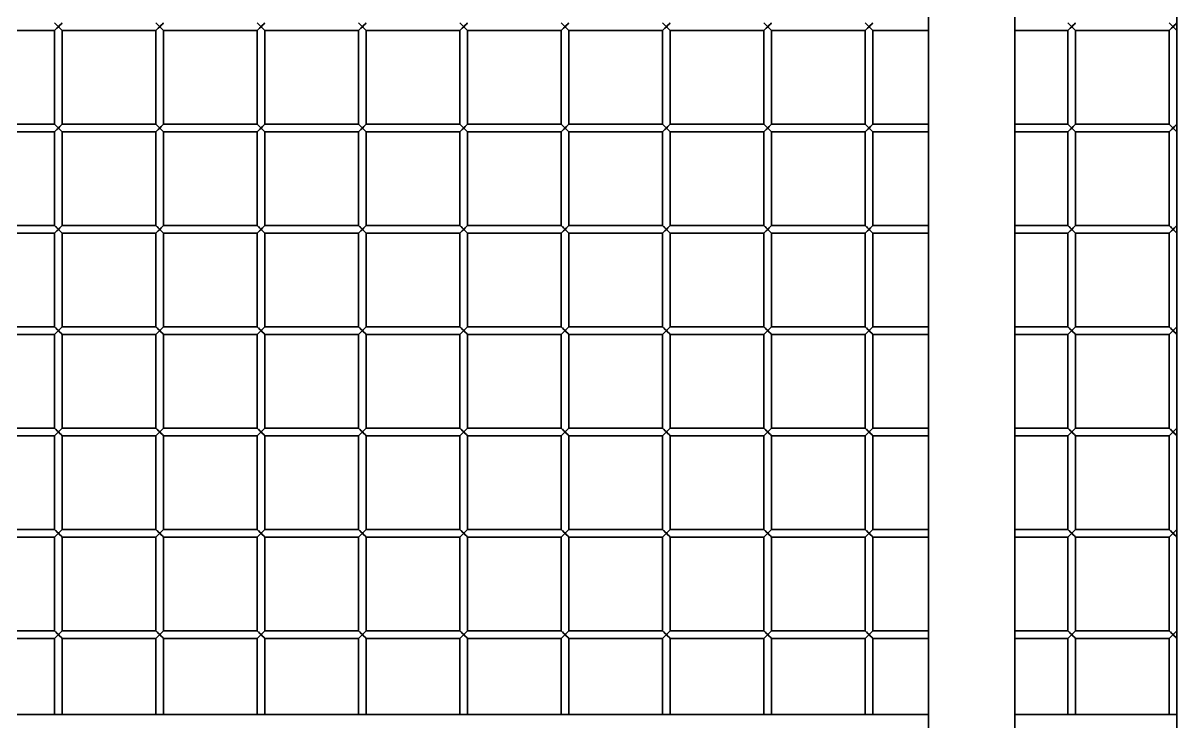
# Model space of a CAD drawing. Header units: millimetres. Extents: x 32496 to 166256, y 3504 to 23939.
# Drawn here: x 95655.3 to 96110.8, y 21445.5 to 21721.4 of the extents above; entities that cross this region are included whole.
import ezdxf

# ---------------------------------------------------------------- set-up
doc = ezdxf.new("R2010")
doc.units = ezdxf.units.MM
doc.layers.get('0').update_dxf_attribs({"lineweight": 35})

# ---------------------------------------------------------------- blocks, each defined once
blk = doc.blocks.new('8-1250')
at = {"linetype": 'Continuous'}
for p, q in [((-3950.13, -32393.79), (-3950.13, -33324.79)), ((-3916.13, -32393.79), (-3916.13, -33324.79)), ((-3852.13, -33311.79), (-3852.13, -32408.79)), ((-4295.13, -33041.79), (-4292.13, -33038.79)), ((-4292.13, -33041.79), (-4295.13, -33038.79)), ((-4255.13, -33041.79), (-4252.13, -33038.79)), ((-4252.13, -33041.79), (-4255.13, -33038.79)), ((-4215.13, -33041.79), (-4212.13, -33038.79)), ((-4212.13, -33041.79), (-4215.13, -33038.79)), ((-4175.13, -33041.79), (-4172.13, -33038.79)), ((-4172.13, -33041.79), (-4175.13, -33038.79)), ((-4135.13, -33041.79), (-4132.13, -33038.79)), ((-4132.13, -33041.79), (-4135.13, -33038.79)), ((-4095.13, -33041.79), (-4092.13, -33038.79)), ((-4092.13, -33041.79), (-4095.13, -33038.79)), ((-4055.13, -33041.79), (-4052.13, -33038.79)), ((-4052.13, -33041.79), (-4055.13, -33038.79)), ((-4015.13, -33041.79), (-4012.13, -33038.79)), ((-4012.13, -33041.79), (-4015.13, -33038.79)), ((-3975.13, -33041.79), (-3972.13, -33038.79)), ((-3972.13, -33041.79), (-3975.13, -33038.79)), ((-3895.13, -33041.79), (-3892.13, -33038.79)), ((-3892.13, -33041.79), (-3895.13, -33038.79)), ((-3855.13, -33041.79), (-3852.13, -33038.79)), ((-3852.13, -33041.79), (-3855.13, -33038.79)), ((-4332.13, -33041.79), (-4295.13, -33041.79)), ((-4295.13, -33041.79), (-4295.13, -33078.79)), ((-4295.01, -33041.67), (-4294.22, -33040.88)), ((-4294.22, -33040.88), (-4293.63, -33040.29)), ((-4292.13, -33041.79), (-4292.13, -33078.79)), ((-4292.13, -33041.79), (-4255.13, -33041.79)), ((-4255.13, -33041.79), (-4255.13, -33078.79)), ((-4255.01, -33041.67), (-4254.22, -33040.88)), ((-4254.22, -33040.88), (-4253.63, -33040.29)), ((-4252.13, -33041.79), (-4252.13, -33078.79)), ((-4252.13, -33041.79), (-4215.13, -33041.79)), ((-4215.13, -33041.79), (-4215.13, -33078.79)), ((-4215.01, -33041.67), (-4214.22, -33040.88)), ((-4214.22, -33040.88), (-4213.63, -33040.29)), ((-4212.13, -33041.79), (-4212.13, -33078.79)), ((-4212.13, -33041.79), (-4175.13, -33041.79)), ((-4175.13, -33041.79), (-4175.13, -33078.79)), ((-4175.01, -33041.67), (-4174.22, -33040.88)), ((-4174.22, -33040.88), (-4173.63, -33040.29)), ((-4172.13, -33041.79), (-4172.13, -33078.79)), ((-4172.13, -33041.79), (-4135.13, -33041.79)), ((-4135.13, -33041.79), (-4135.13, -33078.79)), ((-4135.01, -33041.67), (-4134.22, -33040.88)), ((-4134.22, -33040.88), (-4133.63, -33040.29)), ((-4132.13, -33041.79), (-4132.13, -33078.79)), ((-4132.13, -33041.79), (-4095.13, -33041.79)), ((-4095.13, -33041.79), (-4095.13, -33078.79)), ((-4095.01, -33041.67), (-4094.22, -33040.88)), ((-4094.22, -33040.88), (-4093.63, -33040.29)), ((-4092.13, -33041.79), (-4092.13, -33078.79)), ((-4092.13, -33041.79), (-4055.13, -33041.79)), ((-4055.13, -33041.79), (-4055.13, -33078.79)), ((-4055.01, -33041.67), (-4054.22, -33040.88)), ((-4054.22, -33040.88), (-4053.63, -33040.29)), ((-4052.13, -33041.79), (-4052.13, -33078.79)), ((-4052.13, -33041.79), (-4015.13, -33041.79)), ((-4015.13, -33041.79), (-4015.13, -33078.79)), ((-4015.01, -33041.67), (-4014.22, -33040.88)), ((-4014.22, -33040.88), (-4013.63, -33040.29)), ((-4012.13, -33041.79), (-4012.13, -33078.79)), ((-4012.13, -33041.79), (-3975.13, -33041.79)), ((-3975.13, -33041.79), (-3975.13, -33078.79)), ((-3975.01, -33041.67), (-3974.22, -33040.88)), ((-3974.22, -33040.88), (-3973.63, -33040.29)), ((-3972.13, -33041.79), (-3972.13, -33078.79)), ((-3972.13, -33041.79), (-3950.13, -33041.79)), ((-3916.13, -33041.79), (-3895.13, -33041.79)), ((-3895.13, -33041.79), (-3895.13, -33078.79)), ((-3895.01, -33041.67), (-3894.22, -33040.88)), ((-3894.22, -33040.88), (-3893.63, -33040.29)), ((-3892.13, -33041.79), (-3892.13, -33078.79)), ((-3892.13, -33041.79), (-3855.13, -33041.79)), ((-3855.13, -33041.79), (-3855.13, -33078.79)), ((-3855.01, -33041.67), (-3854.22, -33040.88)), ((-3854.22, -33040.88), (-3853.63, -33040.29)), ((-4332.13, -33078.79), (-4295.13, -33078.79)), ((-4295.13, -33081.79), (-4292.13, -33078.79)), ((-4292.13, -33081.79), (-4295.13, -33078.79)), ((-4294.22, -33080.88), (-4293.63, -33080.29)), ((-4292.13, -33078.79), (-4255.13, -33078.79)), ((-4255.13, -33081.79), (-4252.13, -33078.79)), ((-4252.13, -33081.79), (-4255.13, -33078.79)), ((-4254.22, -33080.88), (-4253.63, -33080.29)), ((-4252.13, -33078.79), (-4215.13, -33078.79)), ((-4215.13, -33081.79), (-4212.13, -33078.79)), ((-4212.13, -33081.79), (-4215.13, -33078.79)), ((-4214.22, -33080.88), (-4213.63, -33080.29)), ((-4212.13, -33078.79), (-4175.13, -33078.79)), ((-4175.13, -33081.79), (-4172.13, -33078.79)), ((-4172.13, -33081.79), (-4175.13, -33078.79)), ((-4174.22, -33080.88), (-4173.63, -33080.29)), ((-4172.13, -33078.79), (-4135.13, -33078.79)), ((-4135.13, -33081.79), (-4132.13, -33078.79)), ((-4132.13, -33081.79), (-4135.13, -33078.79)), ((-4134.22, -33080.88), (-4133.63, -33080.29)), ((-4132.13, -33078.79), (-4095.13, -33078.79)), ((-4095.13, -33081.79), (-4092.13, -33078.79)), ((-4092.13, -33081.79), (-4095.13, -33078.79)), ((-4094.22, -33080.88), (-4093.63, -33080.29)), ((-4092.13, -33078.79), (-4055.13, -33078.79)), ((-4055.13, -33081.79), (-4052.13, -33078.79)), ((-4052.13, -33081.79), (-4055.13, -33078.79)), ((-4054.22, -33080.88), (-4053.63, -33080.29)), ((-4052.13, -33078.79), (-4015.13, -33078.79)), ((-4015.13, -33081.79), (-4012.13, -33078.79)), ((-4012.13, -33081.79), (-4015.13, -33078.79)), ((-4014.22, -33080.88), (-4013.63, -33080.29)), ((-4012.13, -33078.79), (-3975.13, -33078.79)), ((-3975.13, -33081.79), (-3972.13, -33078.79)), ((-3972.13, -33081.79), (-3975.13, -33078.79)), ((-3974.22, -33080.88), (-3973.63, -33080.29)), ((-3972.13, -33078.79), (-3950.13, -33078.79)), ((-3916.13, -33078.79), (-3895.13, -33078.79)), ((-3895.13, -33081.79), (-3892.13, -33078.79)), ((-3892.13, -33081.79), (-3895.13, -33078.79)), ((-3894.22, -33080.88), (-3893.63, -33080.29)), ((-3892.13, -33078.79), (-3855.13, -33078.79)), ((-3855.13, -33081.79), (-3852.13, -33078.79)), ((-3852.13, -33081.79), (-3855.13, -33078.79)), ((-3854.22, -33080.88), (-3853.63, -33080.29)), ((-4332.13, -33081.79), (-4295.13, -33081.79)), ((-4295.13, -33081.79), (-4295.13, -33118.79)), ((-4295.01, -33081.67), (-4294.22, -33080.88)), ((-4292.13, -33081.79), (-4292.13, -33118.79)), ((-4292.13, -33081.79), (-4255.13, -33081.79)), ((-4255.13, -33081.79), (-4255.13, -33118.79)), ((-4255.01, -33081.67), (-4254.22, -33080.88)), ((-4252.13, -33081.79), (-4252.13, -33118.79)), ((-4252.13, -33081.79), (-4215.13, -33081.79)), ((-4215.13, -33081.79), (-4215.13, -33118.79)), ((-4215.01, -33081.67), (-4214.22, -33080.88)), ((-4212.13, -33081.79), (-4212.13, -33118.79)), ((-4212.13, -33081.79), (-4175.13, -33081.79)), ((-4175.13, -33081.79), (-4175.13, -33118.79)), ((-4175.01, -33081.67), (-4174.22, -33080.88)), ((-4172.13, -33081.79), (-4172.13, -33118.79)), ((-4172.13, -33081.79), (-4135.13, -33081.79)), ((-4135.13, -33081.79), (-4135.13, -33118.79)), ((-4135.01, -33081.67), (-4134.22, -33080.88)), ((-4132.13, -33081.79), (-4132.13, -33118.79)), ((-4132.13, -33081.79), (-4095.13, -33081.79)), ((-4095.13, -33081.79), (-4095.13, -33118.79)), ((-4095.01, -33081.67), (-4094.22, -33080.88)), ((-4092.13, -33081.79), (-4092.13, -33118.79)), ((-4092.13, -33081.79), (-4055.13, -33081.79)), ((-4055.13, -33081.79), (-4055.13, -33118.79)), ((-4055.01, -33081.67), (-4054.22, -33080.88)), ((-4052.13, -33081.79), (-4052.13, -33118.79)), ((-4052.13, -33081.79), (-4015.13, -33081.79)), ((-4015.13, -33081.79), (-4015.13, -33118.79)), ((-4015.01, -33081.67), (-4014.22, -33080.88)), ((-4012.13, -33081.79), (-4012.13, -33118.79)), ((-4012.13, -33081.79), (-3975.13, -33081.79)), ((-3975.13, -33081.79), (-3975.13, -33118.79)), ((-3975.01, -33081.67), (-3974.22, -33080.88)), ((-3972.13, -33081.79), (-3972.13, -33118.79)), ((-3972.13, -33081.79), (-3950.13, -33081.79)), ((-3916.13, -33081.79), (-3895.13, -33081.79)), ((-3895.13, -33081.79), (-3895.13, -33118.79)), ((-3895.01, -33081.67), (-3894.22, -33080.88)), ((-3892.13, -33081.79), (-3892.13, -33118.79)), ((-3892.13, -33081.79), (-3855.13, -33081.79)), ((-3855.13, -33081.79), (-3855.13, -33118.79)), ((-3855.01, -33081.67), (-3854.22, -33080.88)), ((-4332.13, -33118.79), (-4295.13, -33118.79)), ((-4295.13, -33121.79), (-4292.13, -33118.79)), ((-4292.13, -33121.79), (-4295.13, -33118.79)), ((-4295.01, -33121.67), (-4294.22, -33120.88)), ((-4294.22, -33120.88), (-4293.63, -33120.29)), ((-4292.13, -33118.79), (-4255.13, -33118.79)), ((-4255.13, -33121.79), (-4252.13, -33118.79)), ((-4252.13, -33121.79), (-4255.13, -33118.79)), ((-4255.01, -33121.67), (-4254.22, -33120.88)), ((-4254.22, -33120.88), (-4253.63, -33120.29)), ((-4252.13, -33118.79), (-4215.13, -33118.79)), ((-4215.13, -33121.79), (-4212.13, -33118.79)), ((-4212.13, -33121.79), (-4215.13, -33118.79)), ((-4215.01, -33121.67), (-4214.22, -33120.88)), ((-4214.22, -33120.88), (-4213.63, -33120.29)), ((-4212.13, -33118.79), (-4175.13, -33118.79)), ((-4175.13, -33121.79), (-4172.13, -33118.79)), ((-4172.13, -33121.79), (-4175.13, -33118.79)), ((-4175.01, -33121.67), (-4174.22, -33120.88)), ((-4174.22, -33120.88), (-4173.63, -33120.29)), ((-4172.13, -33118.79), (-4135.13, -33118.79)), ((-4135.13, -33121.79), (-4132.13, -33118.79)), ((-4132.13, -33121.79), (-4135.13, -33118.79)), ((-4135.01, -33121.67), (-4134.22, -33120.88)), ((-4134.22, -33120.88), (-4133.63, -33120.29)), ((-4132.13, -33118.79), (-4095.13, -33118.79)), ((-4095.13, -33121.79), (-4092.13, -33118.79)), ((-4092.13, -33121.79), (-4095.13, -33118.79)), ((-4095.01, -33121.67), (-4094.22, -33120.88)), ((-4094.22, -33120.88), (-4093.63, -33120.29)), ((-4092.13, -33118.79), (-4055.13, -33118.79)), ((-4055.13, -33121.79), (-4052.13, -33118.79)), ((-4052.13, -33121.79), (-4055.13, -33118.79)), ((-4055.01, -33121.67), (-4054.22, -33120.88)), ((-4054.22, -33120.88), (-4053.63, -33120.29)), ((-4052.13, -33118.79), (-4015.13, -33118.79)), ((-4015.13, -33121.79), (-4012.13, -33118.79)), ((-4012.13, -33121.79), (-4015.13, -33118.79)), ((-4015.01, -33121.67), (-4014.22, -33120.88)), ((-4014.22, -33120.88), (-4013.63, -33120.29)), ((-4012.13, -33118.79), (-3975.13, -33118.79)), ((-3975.13, -33121.79), (-3972.13, -33118.79)), ((-3972.13, -33121.79), (-3975.13, -33118.79)), ((-3975.01, -33121.67), (-3974.22, -33120.88)), ((-3974.22, -33120.88), (-3973.63, -33120.29)), ((-3972.13, -33118.79), (-3950.13, -33118.79)), ((-3916.13, -33118.79), (-3895.13, -33118.79)), ((-3895.13, -33121.79), (-3892.13, -33118.79)), ((-3892.13, -33121.79), (-3895.13, -33118.79)), ((-3895.01, -33121.67), (-3894.22, -33120.88)), ((-3894.22, -33120.88), (-3893.63, -33120.29)), ((-3892.13, -33118.79), (-3855.13, -33118.79)), ((-3855.13, -33121.79), (-3852.13, -33118.79)), ((-3852.13, -33121.79), (-3855.13, -33118.79)), ((-3855.01, -33121.67), (-3854.22, -33120.88)), ((-3854.22, -33120.88), (-3853.63, -33120.29)), ((-4332.13, -33121.79), (-4295.13, -33121.79)), ((-4295.13, -33121.79), (-4295.13, -33158.79)), ((-4292.13, -33121.79), (-4292.13, -33158.79)), ((-4292.13, -33121.79), (-4255.13, -33121.79)), ((-4255.13, -33121.79), (-4255.13, -33158.79)), ((-4252.13, -33121.79), (-4252.13, -33158.79)), ((-4252.13, -33121.79), (-4215.13, -33121.79)), ((-4215.13, -33121.79), (-4215.13, -33158.79)), ((-4212.13, -33121.79), (-4212.13, -33158.79)), ((-4212.13, -33121.79), (-4175.13, -33121.79)), ((-4175.13, -33121.79), (-4175.13, -33158.79)), ((-4172.13, -33121.79), (-4172.13, -33158.79)), ((-4172.13, -33121.79), (-4135.13, -33121.79)), ((-4135.13, -33121.79), (-4135.13, -33158.79)), ((-4132.13, -33121.79), (-4132.13, -33158.79)), ((-4132.13, -33121.79), (-4095.13, -33121.79)), ((-4095.13, -33121.79), (-4095.13, -33158.79)), ((-4092.13, -33121.79), (-4092.13, -33158.79)), ((-4092.13, -33121.79), (-4055.13, -33121.79)), ((-4055.13, -33121.79), (-4055.13, -33158.79)), ((-4052.13, -33121.79), (-4052.13, -33158.79)), ((-4052.13, -33121.79), (-4015.13, -33121.79)), ((-4015.13, -33121.79), (-4015.13, -33158.79)), ((-4012.13, -33121.79), (-4012.13, -33158.79)), ((-4012.13, -33121.79), (-3975.13, -33121.79)), ((-3975.13, -33121.79), (-3975.13, -33158.79)), ((-3972.13, -33121.79), (-3972.13, -33158.79)), ((-3972.13, -33121.79), (-3950.13, -33121.79)), ((-3916.13, -33121.79), (-3895.13, -33121.79)), ((-3895.13, -33121.79), (-3895.13, -33158.79)), ((-3892.13, -33121.79), (-3892.13, -33158.79)), ((-3892.13, -33121.79), (-3855.13, -33121.79)), ((-3855.13, -33121.79), (-3855.13, -33158.79)), ((-4332.13, -33158.79), (-4295.13, -33158.79)), ((-4332.13, -33161.79), (-4295.13, -33161.79)), ((-4295.13, -33161.79), (-4292.13, -33158.79)), ((-4292.13, -33161.79), (-4295.13, -33158.79)), ((-4295.13, -33161.79), (-4295.13, -33198.79)), ((-4295.01, -33161.67), (-4294.22, -33160.88)), ((-4294.22, -33160.88), (-4293.63, -33160.29)), ((-4292.13, -33158.79), (-4255.13, -33158.79)), ((-4292.13, -33161.79), (-4292.13, -33198.79)), ((-4292.13, -33161.79), (-4255.13, -33161.79)), ((-4255.13, -33161.79), (-4252.13, -33158.79)), ((-4252.13, -33161.79), (-4255.13, -33158.79)), ((-4255.13, -33161.79), (-4255.13, -33198.79)), ((-4255.01, -33161.67), (-4254.22, -33160.88)), ((-4254.22, -33160.88), (-4253.63, -33160.29)), ((-4252.13, -33158.79), (-4215.13, -33158.79)), ((-4252.13, -33161.79), (-4252.13, -33198.79)), ((-4252.13, -33161.79), (-4215.13, -33161.79)), ((-4215.13, -33161.79), (-4212.13, -33158.79)), ((-4212.13, -33161.79), (-4215.13, -33158.79)), ((-4215.13, -33161.79), (-4215.13, -33198.79)), ((-4215.01, -33161.67), (-4214.22, -33160.88)), ((-4214.22, -33160.88), (-4213.63, -33160.29)), ((-4212.13, -33158.79), (-4175.13, -33158.79)), ((-4212.13, -33161.79), (-4212.13, -33198.79)), ((-4212.13, -33161.79), (-4175.13, -33161.79)), ((-4175.13, -33161.79), (-4172.13, -33158.79)), ((-4172.13, -33161.79), (-4175.13, -33158.79)), ((-4175.13, -33161.79), (-4175.13, -33198.79)), ((-4175.01, -33161.67), (-4174.22, -33160.88)), ((-4174.22, -33160.88), (-4173.63, -33160.29)), ((-4172.13, -33158.79), (-4135.13, -33158.79)), ((-4172.13, -33161.79), (-4172.13, -33198.79)), ((-4172.13, -33161.79), (-4135.13, -33161.79)), ((-4135.13, -33161.79), (-4132.13, -33158.79)), ((-4132.13, -33161.79), (-4135.13, -33158.79)), ((-4135.13, -33161.79), (-4135.13, -33198.79)), ((-4135.01, -33161.67), (-4134.22, -33160.88)), ((-4134.22, -33160.88), (-4133.63, -33160.29)), ((-4132.13, -33158.79), (-4095.13, -33158.79)), ((-4132.13, -33161.79), (-4132.13, -33198.79)), ((-4132.13, -33161.79), (-4095.13, -33161.79)), ((-4095.13, -33161.79), (-4092.13, -33158.79)), ((-4092.13, -33161.79), (-4095.13, -33158.79)), ((-4095.13, -33161.79), (-4095.13, -33198.79)), ((-4095.01, -33161.67), (-4094.22, -33160.88)), ((-4094.22, -33160.88), (-4093.63, -33160.29)), ((-4092.13, -33158.79), (-4055.13, -33158.79)), ((-4092.13, -33161.79), (-4092.13, -33198.79)), ((-4092.13, -33161.79), (-4055.13, -33161.79)), ((-4055.13, -33161.79), (-4052.13, -33158.79)), ((-4052.13, -33161.79), (-4055.13, -33158.79)), ((-4055.13, -33161.79), (-4055.13, -33198.79)), ((-4055.01, -33161.67), (-4054.22, -33160.88)), ((-4054.22, -33160.88), (-4053.63, -33160.29)), ((-4052.13, -33158.79), (-4015.13, -33158.79)), ((-4052.13, -33161.79), (-4052.13, -33198.79)), ((-4052.13, -33161.79), (-4015.13, -33161.79)), ((-4015.13, -33161.79), (-4012.13, -33158.79)), ((-4012.13, -33161.79), (-4015.13, -33158.79)), ((-4015.13, -33161.79), (-4015.13, -33198.79)), ((-4015.01, -33161.67), (-4014.22, -33160.88)), ((-4014.22, -33160.88), (-4013.63, -33160.29)), ((-4012.13, -33158.79), (-3975.13, -33158.79)), ((-4012.13, -33161.79), (-4012.13, -33198.79)), ((-4012.13, -33161.79), (-3975.13, -33161.79)), ((-3975.13, -33161.79), (-3972.13, -33158.79)), ((-3972.13, -33161.79), (-3975.13, -33158.79)), ((-3975.13, -33161.79), (-3975.13, -33198.79)), ((-3975.01, -33161.67), (-3974.22, -33160.88)), ((-3974.22, -33160.88), (-3973.63, -33160.29)), ((-3972.13, -33158.79), (-3950.13, -33158.79)), ((-3972.13, -33161.79), (-3972.13, -33198.79)), ((-3972.13, -33161.79), (-3950.13, -33161.79)), ((-3916.13, -33158.79), (-3895.13, -33158.79)), ((-3916.13, -33161.79), (-3895.13, -33161.79)), ((-3895.13, -33161.79), (-3892.13, -33158.79)), ((-3892.13, -33161.79), (-3895.13, -33158.79)), ((-3895.13, -33161.79), (-3895.13, -33198.79)), ((-3895.01, -33161.67), (-3894.22, -33160.88)), ((-3894.22, -33160.88), (-3893.63, -33160.29)), ((-3892.13, -33158.79), (-3855.13, -33158.79)), ((-3892.13, -33161.79), (-3892.13, -33198.79)), ((-3892.13, -33161.79), (-3855.13, -33161.79)), ((-3855.13, -33161.79), (-3852.13, -33158.79)), ((-3852.13, -33161.79), (-3855.13, -33158.79)), ((-3855.13, -33161.79), (-3855.13, -33198.79)), ((-3855.01, -33161.67), (-3854.22, -33160.88)), ((-3854.22, -33160.88), (-3853.63, -33160.29)), ((-4332.13, -33198.79), (-4295.13, -33198.79)), ((-4295.13, -33201.79), (-4292.13, -33198.79)), ((-4292.13, -33201.79), (-4295.13, -33198.79)), ((-4292.13, -33198.79), (-4255.13, -33198.79)), ((-4255.13, -33201.79), (-4252.13, -33198.79)), ((-4252.13, -33201.79), (-4255.13, -33198.79)), ((-4252.13, -33198.79), (-4215.13, -33198.79)), ((-4215.13, -33201.79), (-4212.13, -33198.79)), ((-4212.13, -33201.79), (-4215.13, -33198.79)), ((-4212.13, -33198.79), (-4175.13, -33198.79)), ((-4175.13, -33201.79), (-4172.13, -33198.79)), ((-4172.13, -33201.79), (-4175.13, -33198.79)), ((-4172.13, -33198.79), (-4135.13, -33198.79)), ((-4135.13, -33201.79), (-4132.13, -33198.79)), ((-4132.13, -33201.79), (-4135.13, -33198.79)), ((-4132.13, -33198.79), (-4095.13, -33198.79)), ((-4095.13, -33201.79), (-4092.13, -33198.79)), ((-4092.13, -33201.79), (-4095.13, -33198.79)), ((-4092.13, -33198.79), (-4055.13, -33198.79)), ((-4055.13, -33201.79), (-4052.13, -33198.79)), ((-4052.13, -33201.79), (-4055.13, -33198.79)), ((-4052.13, -33198.79), (-4015.13, -33198.79)), ((-4015.13, -33201.79), (-4012.13, -33198.79)), ((-4012.13, -33201.79), (-4015.13, -33198.79)), ((-4012.13, -33198.79), (-3975.13, -33198.79)), ((-3975.13, -33201.79), (-3972.13, -33198.79)), ((-3972.13, -33201.79), (-3975.13, -33198.79)), ((-3972.13, -33198.79), (-3950.13, -33198.79)), ((-3916.13, -33198.79), (-3895.13, -33198.79)), ((-3895.13, -33201.79), (-3892.13, -33198.79)), ((-3892.13, -33201.79), (-3895.13, -33198.79)), ((-3892.13, -33198.79), (-3855.13, -33198.79)), ((-3855.13, -33201.79), (-3852.13, -33198.79)), ((-3852.13, -33201.79), (-3855.13, -33198.79)), ((-4332.13, -33201.79), (-4295.13, -33201.79)), ((-4295.13, -33201.79), (-4295.13, -33238.79)), ((-4295.01, -33201.67), (-4294.22, -33200.88)), ((-4294.22, -33200.88), (-4293.63, -33200.29)), ((-4292.13, -33201.79), (-4292.13, -33238.79)), ((-4292.13, -33201.79), (-4255.13, -33201.79)), ((-4255.13, -33201.79), (-4255.13, -33238.79)), ((-4255.01, -33201.67), (-4254.22, -33200.88)), ((-4254.22, -33200.88), (-4253.63, -33200.29)), ((-4252.13, -33201.79), (-4252.13, -33238.79)), ((-4252.13, -33201.79), (-4215.13, -33201.79)), ((-4215.13, -33201.79), (-4215.13, -33238.79)), ((-4215.01, -33201.67), (-4214.22, -33200.88)), ((-4214.22, -33200.88), (-4213.63, -33200.29)), ((-4212.13, -33201.79), (-4212.13, -33238.79)), ((-4212.13, -33201.79), (-4175.13, -33201.79)), ((-4175.13, -33201.79), (-4175.13, -33238.79)), ((-4175.01, -33201.67), (-4174.22, -33200.88)), ((-4174.22, -33200.88), (-4173.63, -33200.29)), ((-4172.13, -33201.79), (-4172.13, -33238.79)), ((-4172.13, -33201.79), (-4135.13, -33201.79)), ((-4135.13, -33201.79), (-4135.13, -33238.79)), ((-4135.01, -33201.67), (-4134.22, -33200.88)), ((-4134.22, -33200.88), (-4133.63, -33200.29)), ((-4132.13, -33201.79), (-4132.13, -33238.79)), ((-4132.13, -33201.79), (-4095.13, -33201.79)), ((-4095.13, -33201.79), (-4095.13, -33238.79)), ((-4095.01, -33201.67), (-4094.22, -33200.88)), ((-4094.22, -33200.88), (-4093.63, -33200.29)), ((-4092.13, -33201.79), (-4092.13, -33238.79)), ((-4092.13, -33201.79), (-4055.13, -33201.79)), ((-4055.13, -33201.79), (-4055.13, -33238.79)), ((-4055.01, -33201.67), (-4054.22, -33200.88)), ((-4054.22, -33200.88), (-4053.63, -33200.29)), ((-4052.13, -33201.79), (-4052.13, -33238.79)), ((-4052.13, -33201.79), (-4015.13, -33201.79)), ((-4015.13, -33201.79), (-4015.13, -33238.79)), ((-4015.01, -33201.67), (-4014.22, -33200.88)), ((-4014.22, -33200.88), (-4013.63, -33200.29)), ((-4012.13, -33201.79), (-4012.13, -33238.79)), ((-4012.13, -33201.79), (-3975.13, -33201.79)), ((-3975.13, -33201.79), (-3975.13, -33238.79)), ((-3975.01, -33201.67), (-3974.22, -33200.88)), ((-3974.22, -33200.88), (-3973.63, -33200.29)), ((-3972.13, -33201.79), (-3972.13, -33238.79)), ((-3972.13, -33201.79), (-3950.13, -33201.79)), ((-3916.13, -33201.79), (-3895.13, -33201.79)), ((-3895.13, -33201.79), (-3895.13, -33238.79)), ((-3895.01, -33201.67), (-3894.22, -33200.88)), ((-3894.22, -33200.88), (-3893.63, -33200.29)), ((-3892.13, -33201.79), (-3892.13, -33238.79)), ((-3892.13, -33201.79), (-3855.13, -33201.79)), ((-3855.13, -33201.79), (-3855.13, -33238.79)), ((-3855.01, -33201.67), (-3854.22, -33200.88)), ((-3854.22, -33200.88), (-3853.63, -33200.29)), ((-4332.13, -33238.79), (-4295.13, -33238.79)), ((-4295.13, -33241.79), (-4292.13, -33238.79)), ((-4292.13, -33241.79), (-4295.13, -33238.79)), ((-4292.13, -33238.79), (-4255.13, -33238.79)), ((-4255.13, -33241.79), (-4252.13, -33238.79)), ((-4252.13, -33241.79), (-4255.13, -33238.79)), ((-4252.13, -33238.79), (-4215.13, -33238.79)), ((-4215.13, -33241.79), (-4212.13, -33238.79)), ((-4212.13, -33241.79), (-4215.13, -33238.79)), ((-4212.13, -33238.79), (-4175.13, -33238.79)), ((-4175.13, -33241.79), (-4172.13, -33238.79)), ((-4172.13, -33241.79), (-4175.13, -33238.79)), ((-4172.13, -33238.79), (-4135.13, -33238.79)), ((-4135.13, -33241.79), (-4132.13, -33238.79)), ((-4132.13, -33241.79), (-4135.13, -33238.79)), ((-4132.13, -33238.79), (-4095.13, -33238.79)), ((-4095.13, -33241.79), (-4092.13, -33238.79)), ((-4092.13, -33241.79), (-4095.13, -33238.79)), ((-4092.13, -33238.79), (-4055.13, -33238.79)), ((-4055.13, -33241.79), (-4052.13, -33238.79)), ((-4052.13, -33241.79), (-4055.13, -33238.79)), ((-4052.13, -33238.79), (-4015.13, -33238.79)), ((-4015.13, -33241.79), (-4012.13, -33238.79)), ((-4012.13, -33241.79), (-4015.13, -33238.79)), ((-4012.13, -33238.79), (-3975.13, -33238.79)), ((-3975.13, -33241.79), (-3972.13, -33238.79)), ((-3972.13, -33241.79), (-3975.13, -33238.79)), ((-3972.13, -33238.79), (-3950.13, -33238.79)), ((-3916.13, -33238.79), (-3895.13, -33238.79)), ((-3895.13, -33241.79), (-3892.13, -33238.79)), ((-3892.13, -33241.79), (-3895.13, -33238.79)), ((-3892.13, -33238.79), (-3855.13, -33238.79)), ((-3855.13, -33241.79), (-3852.13, -33238.79)), ((-3852.13, -33241.79), (-3855.13, -33238.79)), ((-4332.13, -33241.79), (-4295.13, -33241.79)), ((-4295.13, -33241.79), (-4295.13, -33278.79)), ((-4295.01, -33241.67), (-4294.22, -33240.88)), ((-4294.22, -33240.88), (-4293.63, -33240.29)), ((-4292.13, -33241.79), (-4292.13, -33278.79)), ((-4292.13, -33241.79), (-4255.13, -33241.79)), ((-4255.13, -33241.79), (-4255.13, -33278.79)), ((-4255.01, -33241.67), (-4254.22, -33240.88)), ((-4254.22, -33240.88), (-4253.63, -33240.29)), ((-4252.13, -33241.79), (-4252.13, -33278.79)), ((-4252.13, -33241.79), (-4215.13, -33241.79)), ((-4215.13, -33241.79), (-4215.13, -33278.79)), ((-4215.01, -33241.67), (-4214.22, -33240.88)), ((-4214.22, -33240.88), (-4213.63, -33240.29)), ((-4212.13, -33241.79), (-4212.13, -33278.79)), ((-4212.13, -33241.79), (-4175.13, -33241.79)), ((-4175.13, -33241.79), (-4175.13, -33278.79)), ((-4175.01, -33241.67), (-4174.22, -33240.88)), ((-4174.22, -33240.88), (-4173.63, -33240.29)), ((-4172.13, -33241.79), (-4172.13, -33278.79)), ((-4172.13, -33241.79), (-4135.13, -33241.79)), ((-4135.13, -33241.79), (-4135.13, -33278.79)), ((-4135.01, -33241.67), (-4134.22, -33240.88)), ((-4134.22, -33240.88), (-4133.63, -33240.29)), ((-4132.13, -33241.79), (-4132.13, -33278.79)), ((-4132.13, -33241.79), (-4095.13, -33241.79)), ((-4095.13, -33241.79), (-4095.13, -33278.79)), ((-4095.01, -33241.67), (-4094.22, -33240.88)), ((-4094.22, -33240.88), (-4093.63, -33240.29)), ((-4092.13, -33241.79), (-4092.13, -33278.79)), ((-4092.13, -33241.79), (-4055.13, -33241.79)), ((-4055.13, -33241.79), (-4055.13, -33278.79)), ((-4055.01, -33241.67), (-4054.22, -33240.88)), ((-4054.22, -33240.88), (-4053.63, -33240.29)), ((-4052.13, -33241.79), (-4052.13, -33278.79)), ((-4052.13, -33241.79), (-4015.13, -33241.79)), ((-4015.13, -33241.79), (-4015.13, -33278.79)), ((-4015.01, -33241.67), (-4014.22, -33240.88)), ((-4014.22, -33240.88), (-4013.63, -33240.29)), ((-4012.13, -33241.79), (-4012.13, -33278.79)), ((-4012.13, -33241.79), (-3975.13, -33241.79)), ((-3975.13, -33241.79), (-3975.13, -33278.79)), ((-3975.01, -33241.67), (-3974.22, -33240.88)), ((-3974.22, -33240.88), (-3973.63, -33240.29)), ((-3972.13, -33241.79), (-3972.13, -33278.79)), ((-3972.13, -33241.79), (-3950.13, -33241.79)), ((-3916.13, -33241.79), (-3895.13, -33241.79)), ((-3895.13, -33241.79), (-3895.13, -33278.79)), ((-3895.01, -33241.67), (-3894.22, -33240.88)), ((-3894.22, -33240.88), (-3893.63, -33240.29)), ((-3892.13, -33241.79), (-3892.13, -33278.79)), ((-3892.13, -33241.79), (-3855.13, -33241.79)), ((-3855.13, -33241.79), (-3855.13, -33278.79)), ((-3855.01, -33241.67), (-3854.22, -33240.88)), ((-3854.22, -33240.88), (-3853.63, -33240.29)), ((-4332.13, -33278.79), (-4295.13, -33278.79)), ((-4295.13, -33281.79), (-4292.13, -33278.79)), ((-4292.13, -33281.79), (-4295.13, -33278.79)), ((-4294.22, -33280.88), (-4293.63, -33280.29)), ((-4292.13, -33278.79), (-4255.13, -33278.79)), ((-4255.13, -33281.79), (-4252.13, -33278.79)), ((-4252.13, -33281.79), (-4255.13, -33278.79)), ((-4254.22, -33280.88), (-4253.63, -33280.29)), ((-4252.13, -33278.79), (-4215.13, -33278.79)), ((-4215.13, -33281.79), (-4212.13, -33278.79)), ((-4212.13, -33281.79), (-4215.13, -33278.79)), ((-4214.22, -33280.88), (-4213.63, -33280.29)), ((-4212.13, -33278.79), (-4175.13, -33278.79)), ((-4175.13, -33281.79), (-4172.13, -33278.79)), ((-4172.13, -33281.79), (-4175.13, -33278.79)), ((-4174.22, -33280.88), (-4173.63, -33280.29)), ((-4172.13, -33278.79), (-4135.13, -33278.79)), ((-4135.13, -33281.79), (-4132.13, -33278.79)), ((-4132.13, -33281.79), (-4135.13, -33278.79)), ((-4134.22, -33280.88), (-4133.63, -33280.29)), ((-4132.13, -33278.79), (-4095.13, -33278.79)), ((-4095.13, -33281.79), (-4092.13, -33278.79)), ((-4092.13, -33281.79), (-4095.13, -33278.79)), ((-4094.22, -33280.88), (-4093.63, -33280.29)), ((-4092.13, -33278.79), (-4055.13, -33278.79)), ((-4055.13, -33281.79), (-4052.13, -33278.79)), ((-4052.13, -33281.79), (-4055.13, -33278.79)), ((-4054.22, -33280.88), (-4053.63, -33280.29)), ((-4052.13, -33278.79), (-4015.13, -33278.79)), ((-4015.13, -33281.79), (-4012.13, -33278.79)), ((-4012.13, -33281.79), (-4015.13, -33278.79)), ((-4014.22, -33280.88), (-4013.63, -33280.29)), ((-4012.13, -33278.79), (-3975.13, -33278.79)), ((-3975.13, -33281.79), (-3972.13, -33278.79)), ((-3972.13, -33281.79), (-3975.13, -33278.79)), ((-3974.22, -33280.88), (-3973.63, -33280.29)), ((-3972.13, -33278.79), (-3950.13, -33278.79)), ((-3916.13, -33278.79), (-3895.13, -33278.79)), ((-3895.13, -33281.79), (-3892.13, -33278.79)), ((-3892.13, -33281.79), (-3895.13, -33278.79)), ((-3894.22, -33280.88), (-3893.63, -33280.29)), ((-3892.13, -33278.79), (-3855.13, -33278.79)), ((-3855.13, -33281.79), (-3852.13, -33278.79)), ((-3852.13, -33281.79), (-3855.13, -33278.79)), ((-3854.22, -33280.88), (-3853.63, -33280.29)), ((-4332.13, -33281.79), (-4295.13, -33281.79)), ((-4295.13, -33281.79), (-4295.13, -33311.79)), ((-4295.01, -33281.67), (-4294.22, -33280.88)), ((-4292.13, -33281.79), (-4292.13, -33311.79)), ((-4292.13, -33281.79), (-4255.13, -33281.79)), ((-4255.13, -33281.79), (-4255.13, -33311.79)), ((-4255.01, -33281.67), (-4254.22, -33280.88)), ((-4252.13, -33281.79), (-4252.13, -33311.79)), ((-4252.13, -33281.79), (-4215.13, -33281.79)), ((-4215.13, -33281.79), (-4215.13, -33311.79)), ((-4215.01, -33281.67), (-4214.22, -33280.88)), ((-4212.13, -33281.79), (-4212.13, -33311.79)), ((-4212.13, -33281.79), (-4175.13, -33281.79)), ((-4175.13, -33281.79), (-4175.13, -33311.79)), ((-4175.01, -33281.67), (-4174.22, -33280.88)), ((-4172.13, -33281.79), (-4172.13, -33311.79)), ((-4172.13, -33281.79), (-4135.13, -33281.79)), ((-4135.13, -33281.79), (-4135.13, -33311.79)), ((-4135.01, -33281.67), (-4134.22, -33280.88)), ((-4132.13, -33281.79), (-4132.13, -33311.79)), ((-4132.13, -33281.79), (-4095.13, -33281.79)), ((-4095.13, -33281.79), (-4095.13, -33311.79)), ((-4095.01, -33281.67), (-4094.22, -33280.88)), ((-4092.13, -33281.79), (-4092.13, -33311.79)), ((-4092.13, -33281.79), (-4055.13, -33281.79)), ((-4055.13, -33281.79), (-4055.13, -33311.79)), ((-4055.01, -33281.67), (-4054.22, -33280.88)), ((-4052.13, -33281.79), (-4052.13, -33311.79)), ((-4052.13, -33281.79), (-4015.13, -33281.79)), ((-4015.13, -33281.79), (-4015.13, -33311.79)), ((-4015.01, -33281.67), (-4014.22, -33280.88)), ((-4012.13, -33281.79), (-4012.13, -33311.79)), ((-4012.13, -33281.79), (-3975.13, -33281.79)), ((-3975.13, -33281.79), (-3975.13, -33311.79)), ((-3975.01, -33281.67), (-3974.22, -33280.88)), ((-3972.13, -33281.79), (-3972.13, -33311.79)), ((-3972.13, -33281.79), (-3950.13, -33281.79)), ((-3916.13, -33281.79), (-3895.13, -33281.79)), ((-3895.13, -33281.79), (-3895.13, -33311.79)), ((-3895.01, -33281.67), (-3894.22, -33280.88)), ((-3892.13, -33281.79), (-3892.13, -33311.79)), ((-3892.13, -33281.79), (-3855.13, -33281.79)), ((-3855.13, -33281.79), (-3855.13, -33311.79)), ((-3855.01, -33281.67), (-3854.22, -33280.88)), ((-4576.13, -33311.79), (-3950.13, -33311.79)), ((-3916.13, -33311.79), (-3852.13, -33311.79)), ((-3852.13, -33511.79), (-3852.13, -33311.79))]:
    blk.add_line(p, q, dxfattribs=at)
for points in [[(-4293.63, -33040.29), (-4294.21, -33039.7), (-4294.69, -33039.23)], [(-4292.24, -33038.9), (-4292.56, -33039.22), (-4293.05, -33039.71), (-4293.63, -33040.29)], [(-4253.63, -33040.29), (-4254.21, -33039.7), (-4254.69, -33039.23)], [(-4252.24, -33038.9), (-4252.56, -33039.22), (-4253.05, -33039.71), (-4253.63, -33040.29)], [(-4213.63, -33040.29), (-4214.21, -33039.7), (-4214.69, -33039.23)], [(-4212.24, -33038.9), (-4212.56, -33039.22), (-4213.05, -33039.71), (-4213.63, -33040.29)], [(-4173.63, -33040.29), (-4174.21, -33039.7), (-4174.69, -33039.23)], [(-4172.24, -33038.9), (-4172.56, -33039.22), (-4173.05, -33039.71), (-4173.63, -33040.29)], [(-4133.63, -33040.29), (-4134.21, -33039.7), (-4134.69, -33039.23)], [(-4132.24, -33038.9), (-4132.56, -33039.22), (-4133.05, -33039.71), (-4133.63, -33040.29)], [(-4093.63, -33040.29), (-4094.21, -33039.7), (-4094.69, -33039.23)], [(-4092.24, -33038.9), (-4092.56, -33039.22), (-4093.05, -33039.71), (-4093.63, -33040.29)], [(-4053.63, -33040.29), (-4054.21, -33039.7), (-4054.69, -33039.23)], [(-4052.24, -33038.9), (-4052.56, -33039.22), (-4053.05, -33039.71), (-4053.63, -33040.29)], [(-4013.63, -33040.29), (-4014.21, -33039.7), (-4014.69, -33039.23)], [(-4012.24, -33038.9), (-4012.56, -33039.22), (-4013.05, -33039.71), (-4013.63, -33040.29)], [(-3973.63, -33040.29), (-3974.21, -33039.7), (-3974.69, -33039.23)], [(-3972.24, -33038.9), (-3972.56, -33039.22), (-3973.05, -33039.71), (-3973.63, -33040.29)], [(-3893.63, -33040.29), (-3894.21, -33039.7), (-3894.69, -33039.23)], [(-3892.24, -33038.9), (-3892.56, -33039.22), (-3893.05, -33039.71), (-3893.63, -33040.29)], [(-3853.63, -33040.29), (-3854.21, -33039.7), (-3854.69, -33039.23)], [(-3852.24, -33038.9), (-3852.56, -33039.22), (-3853.05, -33039.71), (-3853.63, -33040.29)], [(-4293.63, -33040.29), (-4293.04, -33040.88), (-4292.57, -33041.35), (-4292.13, -33041.79)], [(-4253.63, -33040.29), (-4253.04, -33040.88), (-4252.57, -33041.35), (-4252.13, -33041.79)], [(-4213.63, -33040.29), (-4213.04, -33040.88), (-4212.57, -33041.35), (-4212.13, -33041.79)], [(-4173.63, -33040.29), (-4173.04, -33040.88), (-4172.57, -33041.35), (-4172.13, -33041.79)], [(-4133.63, -33040.29), (-4133.04, -33040.88), (-4132.57, -33041.35), (-4132.13, -33041.79)], [(-4093.63, -33040.29), (-4093.04, -33040.88), (-4092.57, -33041.35), (-4092.13, -33041.79)], [(-4053.63, -33040.29), (-4053.04, -33040.88), (-4052.57, -33041.35), (-4052.13, -33041.79)], [(-4013.63, -33040.29), (-4013.04, -33040.88), (-4012.57, -33041.35), (-4012.13, -33041.79)], [(-3973.63, -33040.29), (-3973.04, -33040.88), (-3972.57, -33041.35), (-3972.13, -33041.79)], [(-3893.63, -33040.29), (-3893.04, -33040.88), (-3892.57, -33041.35), (-3892.13, -33041.79)], [(-3853.63, -33040.29), (-3853.04, -33040.88), (-3852.57, -33041.35), (-3852.13, -33041.79)], [(-4293.63, -33080.29), (-4294.21, -33079.7), (-4294.69, -33079.23)], [(-4292.24, -33078.9), (-4292.56, -33079.22), (-4293.05, -33079.71), (-4293.63, -33080.29)], [(-4293.63, -33080.29), (-4293.04, -33080.88), (-4292.57, -33081.35), (-4292.13, -33081.79)], [(-4253.63, -33080.29), (-4254.21, -33079.7), (-4254.69, -33079.23)], [(-4252.24, -33078.9), (-4252.56, -33079.22), (-4253.05, -33079.71), (-4253.63, -33080.29)], [(-4253.63, -33080.29), (-4253.04, -33080.88), (-4252.57, -33081.35), (-4252.13, -33081.79)], [(-4213.63, -33080.29), (-4214.21, -33079.7), (-4214.69, -33079.23)], [(-4212.24, -33078.9), (-4212.56, -33079.22), (-4213.05, -33079.71), (-4213.63, -33080.29)], [(-4213.63, -33080.29), (-4213.04, -33080.88), (-4212.57, -33081.35), (-4212.13, -33081.79)], [(-4173.63, -33080.29), (-4174.21, -33079.7), (-4174.69, -33079.23)], [(-4172.24, -33078.9), (-4172.56, -33079.22), (-4173.05, -33079.71), (-4173.63, -33080.29)], [(-4173.63, -33080.29), (-4173.04, -33080.88), (-4172.57, -33081.35), (-4172.13, -33081.79)], [(-4133.63, -33080.29), (-4134.21, -33079.7), (-4134.69, -33079.23)], [(-4132.24, -33078.9), (-4132.56, -33079.22), (-4133.05, -33079.71), (-4133.63, -33080.29)], [(-4133.63, -33080.29), (-4133.04, -33080.88), (-4132.57, -33081.35), (-4132.13, -33081.79)], [(-4093.63, -33080.29), (-4094.21, -33079.7), (-4094.69, -33079.23)], [(-4092.24, -33078.9), (-4092.56, -33079.22), (-4093.05, -33079.71), (-4093.63, -33080.29)], [(-4093.63, -33080.29), (-4093.04, -33080.88), (-4092.57, -33081.35), (-4092.13, -33081.79)], [(-4053.63, -33080.29), (-4054.21, -33079.7), (-4054.69, -33079.23)], [(-4052.24, -33078.9), (-4052.56, -33079.22), (-4053.05, -33079.71), (-4053.63, -33080.29)], [(-4053.63, -33080.29), (-4053.04, -33080.88), (-4052.57, -33081.35), (-4052.13, -33081.79)], [(-4013.63, -33080.29), (-4014.21, -33079.7), (-4014.69, -33079.23)], [(-4012.24, -33078.9), (-4012.56, -33079.22), (-4013.05, -33079.71), (-4013.63, -33080.29)], [(-4013.63, -33080.29), (-4013.04, -33080.88), (-4012.57, -33081.35), (-4012.13, -33081.79)], [(-3973.63, -33080.29), (-3974.21, -33079.7), (-3974.69, -33079.23)], [(-3972.24, -33078.9), (-3972.56, -33079.22), (-3973.05, -33079.71), (-3973.63, -33080.29)], [(-3973.63, -33080.29), (-3973.04, -33080.88), (-3972.57, -33081.35), (-3972.13, -33081.79)], [(-3893.63, -33080.29), (-3894.21, -33079.7), (-3894.69, -33079.23)], [(-3892.24, -33078.9), (-3892.56, -33079.22), (-3893.05, -33079.71), (-3893.63, -33080.29)], [(-3893.63, -33080.29), (-3893.04, -33080.88), (-3892.57, -33081.35), (-3892.13, -33081.79)], [(-3853.63, -33080.29), (-3854.21, -33079.7), (-3854.69, -33079.23)], [(-3852.24, -33078.9), (-3852.56, -33079.22), (-3853.05, -33079.71), (-3853.63, -33080.29)], [(-3853.63, -33080.29), (-3853.04, -33080.88), (-3852.57, -33081.35), (-3852.13, -33081.79)], [(-4293.63, -33120.29), (-4294.21, -33119.7), (-4294.69, -33119.23)], [(-4292.24, -33118.9), (-4292.56, -33119.22), (-4293.05, -33119.71), (-4293.63, -33120.29)], [(-4293.63, -33120.29), (-4293.04, -33120.88), (-4292.57, -33121.35), (-4292.13, -33121.79)], [(-4253.63, -33120.29), (-4254.21, -33119.7), (-4254.69, -33119.23)], [(-4252.24, -33118.9), (-4252.56, -33119.22), (-4253.05, -33119.71), (-4253.63, -33120.29)], [(-4253.63, -33120.29), (-4253.04, -33120.88), (-4252.57, -33121.35), (-4252.13, -33121.79)], [(-4213.63, -33120.29), (-4214.21, -33119.7), (-4214.69, -33119.23)], [(-4212.24, -33118.9), (-4212.56, -33119.22), (-4213.05, -33119.71), (-4213.63, -33120.29)], [(-4213.63, -33120.29), (-4213.04, -33120.88), (-4212.57, -33121.35), (-4212.13, -33121.79)], [(-4173.63, -33120.29), (-4174.21, -33119.7), (-4174.69, -33119.23)], [(-4172.24, -33118.9), (-4172.56, -33119.22), (-4173.05, -33119.71), (-4173.63, -33120.29)], [(-4173.63, -33120.29), (-4173.04, -33120.88), (-4172.57, -33121.35), (-4172.13, -33121.79)], [(-4133.63, -33120.29), (-4134.21, -33119.7), (-4134.69, -33119.23)], [(-4132.24, -33118.9), (-4132.56, -33119.22), (-4133.05, -33119.71), (-4133.63, -33120.29)], [(-4133.63, -33120.29), (-4133.04, -33120.88), (-4132.57, -33121.35), (-4132.13, -33121.79)], [(-4093.63, -33120.29), (-4094.21, -33119.7), (-4094.69, -33119.23)], [(-4092.24, -33118.9), (-4092.56, -33119.22), (-4093.05, -33119.71), (-4093.63, -33120.29)], [(-4093.63, -33120.29), (-4093.04, -33120.88), (-4092.57, -33121.35), (-4092.13, -33121.79)], [(-4053.63, -33120.29), (-4054.21, -33119.7), (-4054.69, -33119.23)], [(-4052.24, -33118.9), (-4052.56, -33119.22), (-4053.05, -33119.71), (-4053.63, -33120.29)], [(-4053.63, -33120.29), (-4053.04, -33120.88), (-4052.57, -33121.35), (-4052.13, -33121.79)], [(-4013.63, -33120.29), (-4014.21, -33119.7), (-4014.69, -33119.23)], [(-4012.24, -33118.9), (-4012.56, -33119.22), (-4013.05, -33119.71), (-4013.63, -33120.29)], [(-4013.63, -33120.29), (-4013.04, -33120.88), (-4012.57, -33121.35), (-4012.13, -33121.79)], [(-3973.63, -33120.29), (-3974.21, -33119.7), (-3974.69, -33119.23)], [(-3972.24, -33118.9), (-3972.56, -33119.22), (-3973.05, -33119.71), (-3973.63, -33120.29)], [(-3973.63, -33120.29), (-3973.04, -33120.88), (-3972.57, -33121.35), (-3972.13, -33121.79)], [(-3893.63, -33120.29), (-3894.21, -33119.7), (-3894.69, -33119.23)], [(-3892.24, -33118.9), (-3892.56, -33119.22), (-3893.05, -33119.71), (-3893.63, -33120.29)], [(-3893.63, -33120.29), (-3893.04, -33120.88), (-3892.57, -33121.35), (-3892.13, -33121.79)], [(-3853.63, -33120.29), (-3854.21, -33119.7), (-3854.69, -33119.23)], [(-3852.24, -33118.9), (-3852.56, -33119.22), (-3853.05, -33119.71), (-3853.63, -33120.29)], [(-3853.63, -33120.29), (-3853.04, -33120.88), (-3852.57, -33121.35), (-3852.13, -33121.79)], [(-4293.63, -33160.29), (-4294.21, -33159.7), (-4294.69, -33159.23)], [(-4292.24, -33158.9), (-4292.56, -33159.22), (-4293.05, -33159.71), (-4293.63, -33160.29)], [(-4293.63, -33160.29), (-4293.04, -33160.88), (-4292.57, -33161.35), (-4292.13, -33161.79)], [(-4253.63, -33160.29), (-4254.21, -33159.7), (-4254.69, -33159.23)], [(-4252.24, -33158.9), (-4252.56, -33159.22), (-4253.05, -33159.71), (-4253.63, -33160.29)], [(-4253.63, -33160.29), (-4253.04, -33160.88), (-4252.57, -33161.35), (-4252.13, -33161.79)], [(-4213.63, -33160.29), (-4214.21, -33159.7), (-4214.69, -33159.23)], [(-4212.24, -33158.9), (-4212.56, -33159.22), (-4213.05, -33159.71), (-4213.63, -33160.29)], [(-4213.63, -33160.29), (-4213.04, -33160.88), (-4212.57, -33161.35), (-4212.13, -33161.79)], [(-4173.63, -33160.29), (-4174.21, -33159.7), (-4174.69, -33159.23)], [(-4172.24, -33158.9), (-4172.56, -33159.22), (-4173.05, -33159.71), (-4173.63, -33160.29)], [(-4173.63, -33160.29), (-4173.04, -33160.88), (-4172.57, -33161.35), (-4172.13, -33161.79)], [(-4133.63, -33160.29), (-4134.21, -33159.7), (-4134.69, -33159.23)], [(-4132.24, -33158.9), (-4132.56, -33159.22), (-4133.05, -33159.71), (-4133.63, -33160.29)], [(-4133.63, -33160.29), (-4133.04, -33160.88), (-4132.57, -33161.35), (-4132.13, -33161.79)], [(-4093.63, -33160.29), (-4094.21, -33159.7), (-4094.69, -33159.23)], [(-4092.24, -33158.9), (-4092.56, -33159.22), (-4093.05, -33159.71), (-4093.63, -33160.29)], [(-4093.63, -33160.29), (-4093.04, -33160.88), (-4092.57, -33161.35), (-4092.13, -33161.79)], [(-4053.63, -33160.29), (-4054.21, -33159.7), (-4054.69, -33159.23)], [(-4052.24, -33158.9), (-4052.56, -33159.22), (-4053.05, -33159.71), (-4053.63, -33160.29)], [(-4053.63, -33160.29), (-4053.04, -33160.88), (-4052.57, -33161.35), (-4052.13, -33161.79)], [(-4013.63, -33160.29), (-4014.21, -33159.7), (-4014.69, -33159.23)], [(-4012.24, -33158.9), (-4012.56, -33159.22), (-4013.05, -33159.71), (-4013.63, -33160.29)], [(-4013.63, -33160.29), (-4013.04, -33160.88), (-4012.57, -33161.35), (-4012.13, -33161.79)], [(-3973.63, -33160.29), (-3974.21, -33159.7), (-3974.69, -33159.23)], [(-3972.24, -33158.9), (-3972.56, -33159.22), (-3973.05, -33159.71), (-3973.63, -33160.29)], [(-3973.63, -33160.29), (-3973.04, -33160.88), (-3972.57, -33161.35), (-3972.13, -33161.79)], [(-3893.63, -33160.29), (-3894.21, -33159.7), (-3894.69, -33159.23)], [(-3892.24, -33158.9), (-3892.56, -33159.22), (-3893.05, -33159.71), (-3893.63, -33160.29)], [(-3893.63, -33160.29), (-3893.04, -33160.88), (-3892.57, -33161.35), (-3892.13, -33161.79)], [(-3853.63, -33160.29), (-3854.21, -33159.7), (-3854.69, -33159.23)], [(-3852.24, -33158.9), (-3852.56, -33159.22), (-3853.05, -33159.71), (-3853.63, -33160.29)], [(-3853.63, -33160.29), (-3853.04, -33160.88), (-3852.57, -33161.35), (-3852.13, -33161.79)], [(-4293.63, -33200.29), (-4294.21, -33199.7), (-4294.69, -33199.23)], [(-4292.24, -33198.9), (-4292.56, -33199.22), (-4293.05, -33199.71), (-4293.63, -33200.29)], [(-4293.63, -33200.29), (-4293.04, -33200.88), (-4292.57, -33201.35), (-4292.13, -33201.79)], [(-4253.63, -33200.29), (-4254.21, -33199.7), (-4254.69, -33199.23)], [(-4252.24, -33198.9), (-4252.56, -33199.22), (-4253.05, -33199.71), (-4253.63, -33200.29)], [(-4253.63, -33200.29), (-4253.04, -33200.88), (-4252.57, -33201.35), (-4252.13, -33201.79)], [(-4213.63, -33200.29), (-4214.21, -33199.7), (-4214.69, -33199.23)], [(-4212.24, -33198.9), (-4212.56, -33199.22), (-4213.05, -33199.71), (-4213.63, -33200.29)], [(-4213.63, -33200.29), (-4213.04, -33200.88), (-4212.57, -33201.35), (-4212.13, -33201.79)], [(-4173.63, -33200.29), (-4174.21, -33199.7), (-4174.69, -33199.23)], [(-4172.24, -33198.9), (-4172.56, -33199.22), (-4173.05, -33199.71), (-4173.63, -33200.29)], [(-4173.63, -33200.29), (-4173.04, -33200.88), (-4172.57, -33201.35), (-4172.13, -33201.79)], [(-4133.63, -33200.29), (-4134.21, -33199.7), (-4134.69, -33199.23)], [(-4132.24, -33198.9), (-4132.56, -33199.22), (-4133.05, -33199.71), (-4133.63, -33200.29)], [(-4133.63, -33200.29), (-4133.04, -33200.88), (-4132.57, -33201.35), (-4132.13, -33201.79)], [(-4093.63, -33200.29), (-4094.21, -33199.7), (-4094.69, -33199.23)], [(-4092.24, -33198.9), (-4092.56, -33199.22), (-4093.05, -33199.71), (-4093.63, -33200.29)], [(-4093.63, -33200.29), (-4093.04, -33200.88), (-4092.57, -33201.35), (-4092.13, -33201.79)], [(-4053.63, -33200.29), (-4054.21, -33199.7), (-4054.69, -33199.23)], [(-4052.24, -33198.9), (-4052.56, -33199.22), (-4053.05, -33199.71), (-4053.63, -33200.29)], [(-4053.63, -33200.29), (-4053.04, -33200.88), (-4052.57, -33201.35), (-4052.13, -33201.79)], [(-4013.63, -33200.29), (-4014.21, -33199.7), (-4014.69, -33199.23)], [(-4012.24, -33198.9), (-4012.56, -33199.22), (-4013.05, -33199.71), (-4013.63, -33200.29)], [(-4013.63, -33200.29), (-4013.04, -33200.88), (-4012.57, -33201.35), (-4012.13, -33201.79)], [(-3973.63, -33200.29), (-3974.21, -33199.7), (-3974.69, -33199.23)], [(-3972.24, -33198.9), (-3972.56, -33199.22), (-3973.05, -33199.71), (-3973.63, -33200.29)], [(-3973.63, -33200.29), (-3973.04, -33200.88), (-3972.57, -33201.35), (-3972.13, -33201.79)], [(-3893.63, -33200.29), (-3894.21, -33199.7), (-3894.69, -33199.23)], [(-3892.24, -33198.9), (-3892.56, -33199.22), (-3893.05, -33199.71), (-3893.63, -33200.29)], [(-3893.63, -33200.29), (-3893.04, -33200.88), (-3892.57, -33201.35), (-3892.13, -33201.79)], [(-3853.63, -33200.29), (-3854.21, -33199.7), (-3854.69, -33199.23)], [(-3852.24, -33198.9), (-3852.56, -33199.22), (-3853.05, -33199.71), (-3853.63, -33200.29)], [(-3853.63, -33200.29), (-3853.04, -33200.88), (-3852.57, -33201.35), (-3852.13, -33201.79)], [(-4293.63, -33240.29), (-4294.21, -33239.7), (-4294.69, -33239.23)], [(-4292.24, -33238.9), (-4292.56, -33239.22), (-4293.05, -33239.71), (-4293.63, -33240.29)], [(-4253.63, -33240.29), (-4254.21, -33239.7), (-4254.69, -33239.23)], [(-4252.24, -33238.9), (-4252.56, -33239.22), (-4253.05, -33239.71), (-4253.63, -33240.29)], [(-4213.63, -33240.29), (-4214.21, -33239.7), (-4214.69, -33239.23)], [(-4212.24, -33238.9), (-4212.56, -33239.22), (-4213.05, -33239.71), (-4213.63, -33240.29)], [(-4173.63, -33240.29), (-4174.21, -33239.7), (-4174.69, -33239.23)], [(-4172.24, -33238.9), (-4172.56, -33239.22), (-4173.05, -33239.71), (-4173.63, -33240.29)], [(-4133.63, -33240.29), (-4134.21, -33239.7), (-4134.69, -33239.23)], [(-4132.24, -33238.9), (-4132.56, -33239.22), (-4133.05, -33239.71), (-4133.63, -33240.29)], [(-4093.63, -33240.29), (-4094.21, -33239.7), (-4094.69, -33239.23)], [(-4092.24, -33238.9), (-4092.56, -33239.22), (-4093.05, -33239.71), (-4093.63, -33240.29)], [(-4053.63, -33240.29), (-4054.21, -33239.7), (-4054.69, -33239.23)], [(-4052.24, -33238.9), (-4052.56, -33239.22), (-4053.05, -33239.71), (-4053.63, -33240.29)], [(-4013.63, -33240.29), (-4014.21, -33239.7), (-4014.69, -33239.23)], [(-4012.24, -33238.9), (-4012.56, -33239.22), (-4013.05, -33239.71), (-4013.63, -33240.29)], [(-3973.63, -33240.29), (-3974.21, -33239.7), (-3974.69, -33239.23)], [(-3972.24, -33238.9), (-3972.56, -33239.22), (-3973.05, -33239.71), (-3973.63, -33240.29)], [(-3893.63, -33240.29), (-3894.21, -33239.7), (-3894.69, -33239.23)], [(-3892.24, -33238.9), (-3892.56, -33239.22), (-3893.05, -33239.71), (-3893.63, -33240.29)], [(-3853.63, -33240.29), (-3854.21, -33239.7), (-3854.69, -33239.23)], [(-3852.24, -33238.9), (-3852.56, -33239.22), (-3853.05, -33239.71), (-3853.63, -33240.29)], [(-4293.63, -33240.29), (-4293.04, -33240.88), (-4292.57, -33241.35), (-4292.13, -33241.79)], [(-4253.63, -33240.29), (-4253.04, -33240.88), (-4252.57, -33241.35), (-4252.13, -33241.79)], [(-4213.63, -33240.29), (-4213.04, -33240.88), (-4212.57, -33241.35), (-4212.13, -33241.79)], [(-4173.63, -33240.29), (-4173.04, -33240.88), (-4172.57, -33241.35), (-4172.13, -33241.79)], [(-4133.63, -33240.29), (-4133.04, -33240.88), (-4132.57, -33241.35), (-4132.13, -33241.79)], [(-4093.63, -33240.29), (-4093.04, -33240.88), (-4092.57, -33241.35), (-4092.13, -33241.79)], [(-4053.63, -33240.29), (-4053.04, -33240.88), (-4052.57, -33241.35), (-4052.13, -33241.79)], [(-4013.63, -33240.29), (-4013.04, -33240.88), (-4012.57, -33241.35), (-4012.13, -33241.79)], [(-3973.63, -33240.29), (-3973.04, -33240.88), (-3972.57, -33241.35), (-3972.13, -33241.79)], [(-3893.63, -33240.29), (-3893.04, -33240.88), (-3892.57, -33241.35), (-3892.13, -33241.79)], [(-3853.63, -33240.29), (-3853.04, -33240.88), (-3852.57, -33241.35), (-3852.13, -33241.79)], [(-4293.63, -33280.29), (-4294.21, -33279.7), (-4294.69, -33279.23)], [(-4292.24, -33278.9), (-4292.56, -33279.22), (-4293.05, -33279.71), (-4293.63, -33280.29)], [(-4293.63, -33280.29), (-4293.04, -33280.88), (-4292.57, -33281.35), (-4292.13, -33281.79)], [(-4253.63, -33280.29), (-4254.21, -33279.7), (-4254.69, -33279.23)], [(-4252.24, -33278.9), (-4252.56, -33279.22), (-4253.05, -33279.71), (-4253.63, -33280.29)], [(-4253.63, -33280.29), (-4253.04, -33280.88), (-4252.57, -33281.35), (-4252.13, -33281.79)], [(-4213.63, -33280.29), (-4214.21, -33279.7), (-4214.69, -33279.23)], [(-4212.24, -33278.9), (-4212.56, -33279.22), (-4213.05, -33279.71), (-4213.63, -33280.29)], [(-4213.63, -33280.29), (-4213.04, -33280.88), (-4212.57, -33281.35), (-4212.13, -33281.79)], [(-4173.63, -33280.29), (-4174.21, -33279.7), (-4174.69, -33279.23)], [(-4172.24, -33278.9), (-4172.56, -33279.22), (-4173.05, -33279.71), (-4173.63, -33280.29)], [(-4173.63, -33280.29), (-4173.04, -33280.88), (-4172.57, -33281.35), (-4172.13, -33281.79)], [(-4133.63, -33280.29), (-4134.21, -33279.7), (-4134.69, -33279.23)], [(-4132.24, -33278.9), (-4132.56, -33279.22), (-4133.05, -33279.71), (-4133.63, -33280.29)], [(-4133.63, -33280.29), (-4133.04, -33280.88), (-4132.57, -33281.35), (-4132.13, -33281.79)], [(-4093.63, -33280.29), (-4094.21, -33279.7), (-4094.69, -33279.23)], [(-4092.24, -33278.9), (-4092.56, -33279.22), (-4093.05, -33279.71), (-4093.63, -33280.29)], [(-4093.63, -33280.29), (-4093.04, -33280.88), (-4092.57, -33281.35), (-4092.13, -33281.79)], [(-4053.63, -33280.29), (-4054.21, -33279.7), (-4054.69, -33279.23)], [(-4052.24, -33278.9), (-4052.56, -33279.22), (-4053.05, -33279.71), (-4053.63, -33280.29)], [(-4053.63, -33280.29), (-4053.04, -33280.88), (-4052.57, -33281.35), (-4052.13, -33281.79)], [(-4013.63, -33280.29), (-4014.21, -33279.7), (-4014.69, -33279.23)], [(-4012.24, -33278.9), (-4012.56, -33279.22), (-4013.05, -33279.71), (-4013.63, -33280.29)], [(-4013.63, -33280.29), (-4013.04, -33280.88), (-4012.57, -33281.35), (-4012.13, -33281.79)], [(-3973.63, -33280.29), (-3974.21, -33279.7), (-3974.69, -33279.23)], [(-3972.24, -33278.9), (-3972.56, -33279.22), (-3973.05, -33279.71), (-3973.63, -33280.29)], [(-3973.63, -33280.29), (-3973.04, -33280.88), (-3972.57, -33281.35), (-3972.13, -33281.79)], [(-3893.63, -33280.29), (-3894.21, -33279.7), (-3894.69, -33279.23)], [(-3892.24, -33278.9), (-3892.56, -33279.22), (-3893.05, -33279.71), (-3893.63, -33280.29)], [(-3893.63, -33280.29), (-3893.04, -33280.88), (-3892.57, -33281.35), (-3892.13, -33281.79)], [(-3853.63, -33280.29), (-3854.21, -33279.7), (-3854.69, -33279.23)], [(-3852.24, -33278.9), (-3852.56, -33279.22), (-3853.05, -33279.71), (-3853.63, -33280.29)], [(-3853.63, -33280.29), (-3853.04, -33280.88), (-3852.57, -33281.35), (-3852.13, -33281.79)]]:
    blk.add_lwpolyline(points, dxfattribs=at)

msp = doc.modelspace()

# ---------------------------------------------------------------- block references
at = {"color": 6}
msp.add_blockref('8-1250', (99962.893, 54760.291), dxfattribs=at)

doc.saveas('drawing.dxf')
